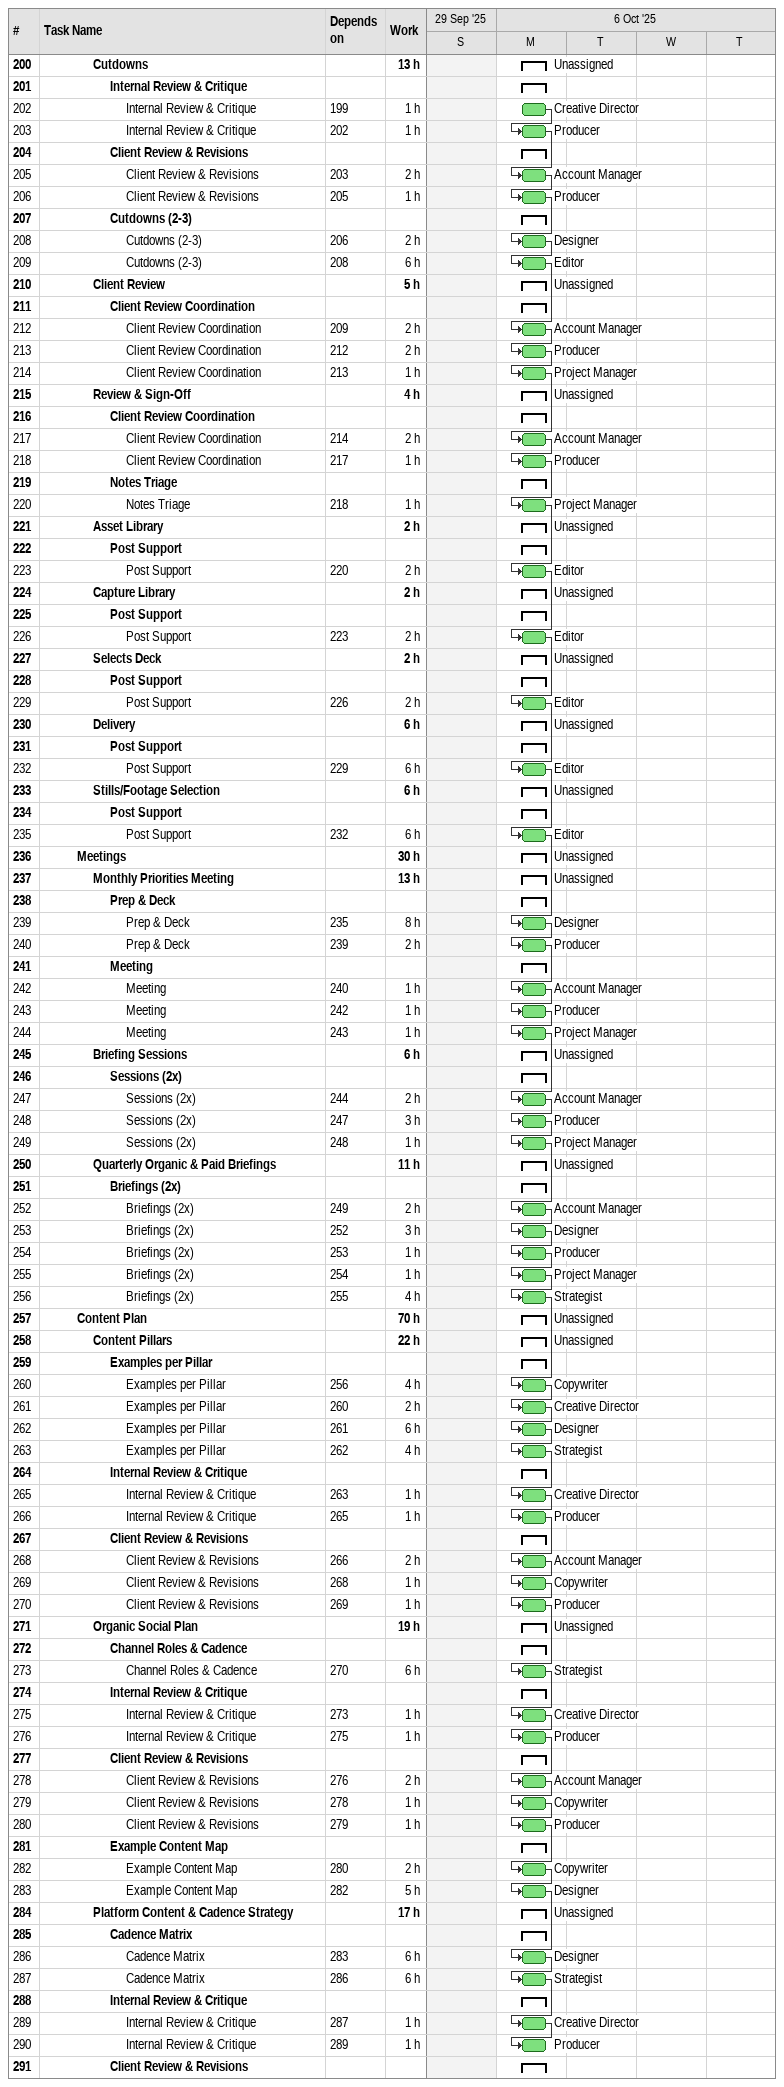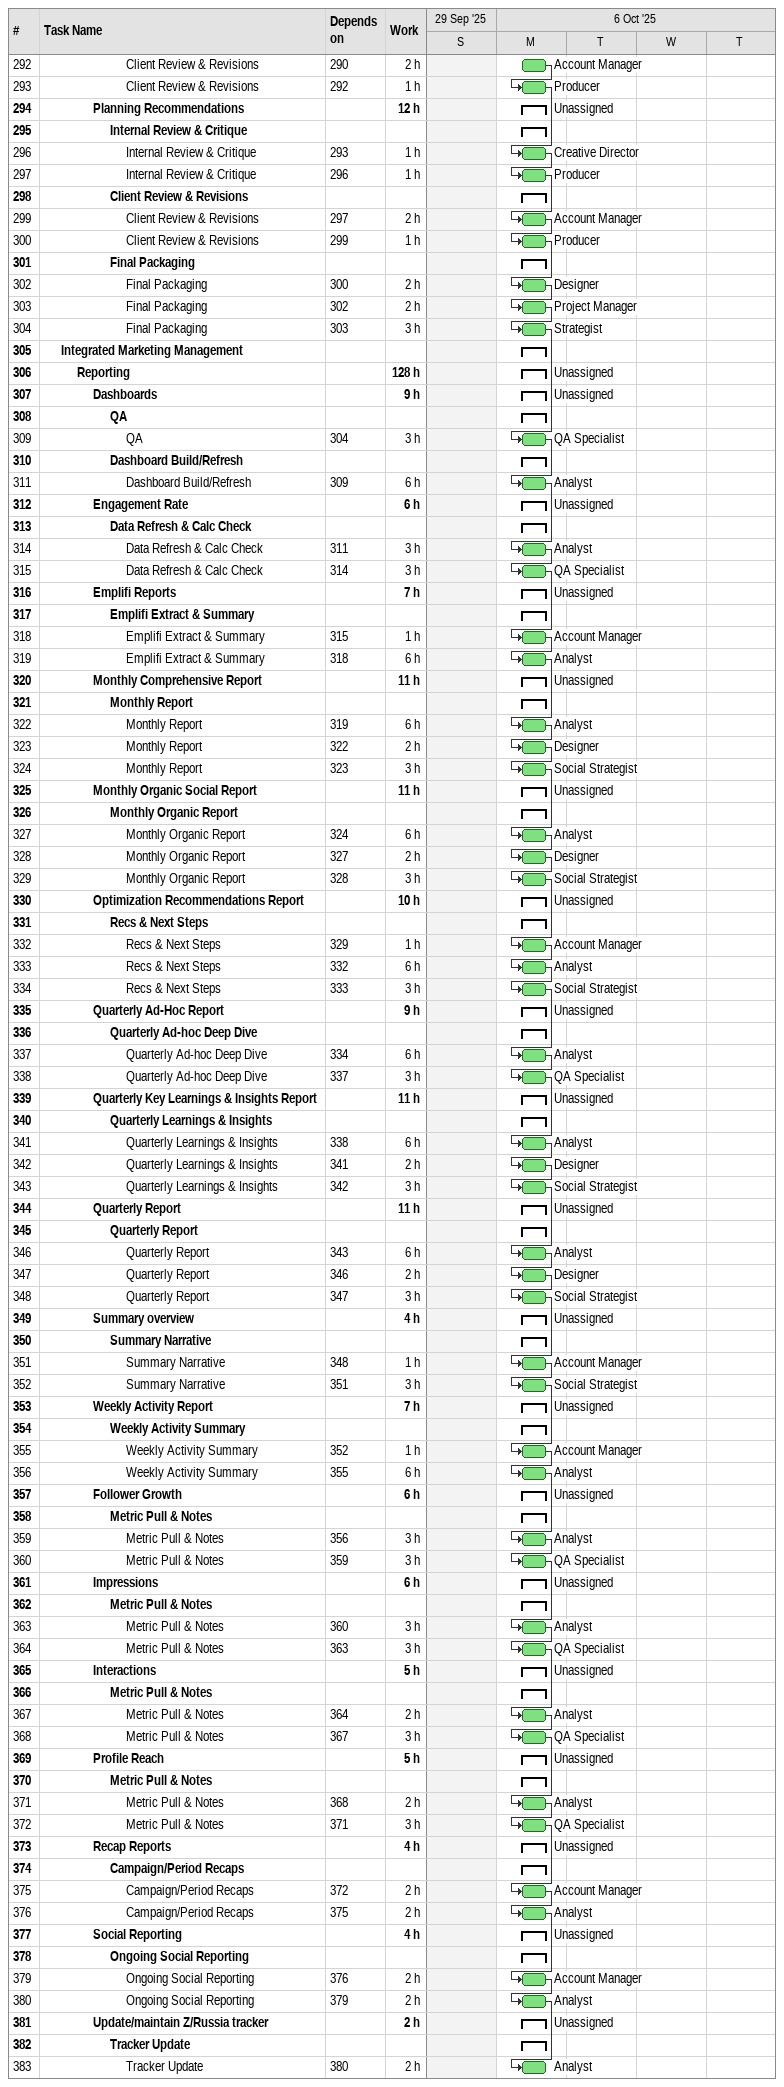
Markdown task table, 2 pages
| ID | Level | Task | Start | Finish | Predecessors | Resources | Work (h) |
|---|---|---|---|---|---|---|---|
| 200 | 4 | **Cutdowns** | 2025-10-06 | 2025-10-06 |  | Unassigned | 13 |
| 201 | 5 | **Internal Review & Critique** | 2025-10-06 | 2025-10-06 |  |  |  |
| 202 | 6 | Internal Review & Critique | 2025-10-06 | 2025-10-06 | 199 | Creative Director | 1 |
| 203 | 6 | Internal Review & Critique | 2025-10-06 | 2025-10-06 | 202 | Producer | 1 |
| 204 | 5 | **Client Review & Revisions** | 2025-10-06 | 2025-10-06 |  |  |  |
| 205 | 6 | Client Review & Revisions | 2025-10-06 | 2025-10-06 | 203 | Account Manager | 2 |
| 206 | 6 | Client Review & Revisions | 2025-10-06 | 2025-10-06 | 205 | Producer | 1 |
| 207 | 5 | **Cutdowns (2-3)** | 2025-10-06 | 2025-10-06 |  |  |  |
| 208 | 6 | Cutdowns (2-3) | 2025-10-06 | 2025-10-06 | 206 | Designer | 2 |
| 209 | 6 | Cutdowns (2-3) | 2025-10-06 | 2025-10-06 | 208 | Editor | 6 |
| 210 | 4 | **Client Review** | 2025-10-06 | 2025-10-06 |  | Unassigned | 5 |
| 211 | 5 | **Client Review Coordination** | 2025-10-06 | 2025-10-06 |  |  |  |
| 212 | 6 | Client Review Coordination | 2025-10-06 | 2025-10-06 | 209 | Account Manager | 2 |
| 213 | 6 | Client Review Coordination | 2025-10-06 | 2025-10-06 | 212 | Producer | 2 |
| 214 | 6 | Client Review Coordination | 2025-10-06 | 2025-10-06 | 213 | Project Manager | 1 |
| 215 | 4 | **Review & Sign-Off** | 2025-10-06 | 2025-10-06 |  | Unassigned | 4 |
| 216 | 5 | **Client Review Coordination** | 2025-10-06 | 2025-10-06 |  |  |  |
| 217 | 6 | Client Review Coordination | 2025-10-06 | 2025-10-06 | 214 | Account Manager | 2 |
| 218 | 6 | Client Review Coordination | 2025-10-06 | 2025-10-06 | 217 | Producer | 1 |
| 219 | 5 | **Notes Triage** | 2025-10-06 | 2025-10-06 |  |  |  |
| 220 | 6 | Notes Triage | 2025-10-06 | 2025-10-06 | 218 | Project Manager | 1 |
| 221 | 4 | **Asset Library** | 2025-10-06 | 2025-10-06 |  | Unassigned | 2 |
| 222 | 5 | **Post Support** | 2025-10-06 | 2025-10-06 |  |  |  |
| 223 | 6 | Post Support | 2025-10-06 | 2025-10-06 | 220 | Editor | 2 |
| 224 | 4 | **Capture Library** | 2025-10-06 | 2025-10-06 |  | Unassigned | 2 |
| 225 | 5 | **Post Support** | 2025-10-06 | 2025-10-06 |  |  |  |
| 226 | 6 | Post Support | 2025-10-06 | 2025-10-06 | 223 | Editor | 2 |
| 227 | 4 | **Selects Deck** | 2025-10-06 | 2025-10-06 |  | Unassigned | 2 |
| 228 | 5 | **Post Support** | 2025-10-06 | 2025-10-06 |  |  |  |
| 229 | 6 | Post Support | 2025-10-06 | 2025-10-06 | 226 | Editor | 2 |
| 230 | 4 | **Delivery** | 2025-10-06 | 2025-10-06 |  | Unassigned | 6 |
| 231 | 5 | **Post Support** | 2025-10-06 | 2025-10-06 |  |  |  |
| 232 | 6 | Post Support | 2025-10-06 | 2025-10-06 | 229 | Editor | 6 |
| 233 | 4 | **Stills/Footage Selection** | 2025-10-06 | 2025-10-06 |  | Unassigned | 6 |
| 234 | 5 | **Post Support** | 2025-10-06 | 2025-10-06 |  |  |  |
| 235 | 6 | Post Support | 2025-10-06 | 2025-10-06 | 232 | Editor | 6 |
| 236 | 3 | **Meetings** | 2025-10-06 | 2025-10-06 |  | Unassigned | 30 |
| 237 | 4 | **Monthly Priorities Meeting** | 2025-10-06 | 2025-10-06 |  | Unassigned | 13 |
| 238 | 5 | **Prep & Deck** | 2025-10-06 | 2025-10-06 |  |  |  |
| 239 | 6 | Prep & Deck | 2025-10-06 | 2025-10-06 | 235 | Designer | 8 |
| 240 | 6 | Prep & Deck | 2025-10-06 | 2025-10-06 | 239 | Producer | 2 |
| 241 | 5 | **Meeting** | 2025-10-06 | 2025-10-06 |  |  |  |
| 242 | 6 | Meeting | 2025-10-06 | 2025-10-06 | 240 | Account Manager | 1 |
| 243 | 6 | Meeting | 2025-10-06 | 2025-10-06 | 242 | Producer | 1 |
| 244 | 6 | Meeting | 2025-10-06 | 2025-10-06 | 243 | Project Manager | 1 |
| 245 | 4 | **Briefing Sessions** | 2025-10-06 | 2025-10-06 |  | Unassigned | 6 |
| 246 | 5 | **Sessions (2x)** | 2025-10-06 | 2025-10-06 |  |  |  |
| 247 | 6 | Sessions (2x) | 2025-10-06 | 2025-10-06 | 244 | Account Manager | 2 |
| 248 | 6 | Sessions (2x) | 2025-10-06 | 2025-10-06 | 247 | Producer | 3 |
| 249 | 6 | Sessions (2x) | 2025-10-06 | 2025-10-06 | 248 | Project Manager | 1 |
| 250 | 4 | **Quarterly Organic & Paid Briefings** | 2025-10-06 | 2025-10-06 |  | Unassigned | 11 |
| 251 | 5 | **Briefings (2x)** | 2025-10-06 | 2025-10-06 |  |  |  |
| 252 | 6 | Briefings (2x) | 2025-10-06 | 2025-10-06 | 249 | Account Manager | 2 |
| 253 | 6 | Briefings (2x) | 2025-10-06 | 2025-10-06 | 252 | Designer | 3 |
| 254 | 6 | Briefings (2x) | 2025-10-06 | 2025-10-06 | 253 | Producer | 1 |
| 255 | 6 | Briefings (2x) | 2025-10-06 | 2025-10-06 | 254 | Project Manager | 1 |
| 256 | 6 | Briefings (2x) | 2025-10-06 | 2025-10-06 | 255 | Strategist | 4 |
| 257 | 3 | **Content Plan** | 2025-10-06 | 2025-10-06 |  | Unassigned | 70 |
| 258 | 4 | **Content Pillars** | 2025-10-06 | 2025-10-06 |  | Unassigned | 22 |
| 259 | 5 | **Examples per Pillar** | 2025-10-06 | 2025-10-06 |  |  |  |
| 260 | 6 | Examples per Pillar | 2025-10-06 | 2025-10-06 | 256 | Copywriter | 4 |
| 261 | 6 | Examples per Pillar | 2025-10-06 | 2025-10-06 | 260 | Creative Director | 2 |
| 262 | 6 | Examples per Pillar | 2025-10-06 | 2025-10-06 | 261 | Designer | 6 |
| 263 | 6 | Examples per Pillar | 2025-10-06 | 2025-10-06 | 262 | Strategist | 4 |
| 264 | 5 | **Internal Review & Critique** | 2025-10-06 | 2025-10-06 |  |  |  |
| 265 | 6 | Internal Review & Critique | 2025-10-06 | 2025-10-06 | 263 | Creative Director | 1 |
| 266 | 6 | Internal Review & Critique | 2025-10-06 | 2025-10-06 | 265 | Producer | 1 |
| 267 | 5 | **Client Review & Revisions** | 2025-10-06 | 2025-10-06 |  |  |  |
| 268 | 6 | Client Review & Revisions | 2025-10-06 | 2025-10-06 | 266 | Account Manager | 2 |
| 269 | 6 | Client Review & Revisions | 2025-10-06 | 2025-10-06 | 268 | Copywriter | 1 |
| 270 | 6 | Client Review & Revisions | 2025-10-06 | 2025-10-06 | 269 | Producer | 1 |
| 271 | 4 | **Organic Social Plan** | 2025-10-06 | 2025-10-06 |  | Unassigned | 19 |
| 272 | 5 | **Channel Roles & Cadence** | 2025-10-06 | 2025-10-06 |  |  |  |
| 273 | 6 | Channel Roles & Cadence | 2025-10-06 | 2025-10-06 | 270 | Strategist | 6 |
| 274 | 5 | **Internal Review & Critique** | 2025-10-06 | 2025-10-06 |  |  |  |
| 275 | 6 | Internal Review & Critique | 2025-10-06 | 2025-10-06 | 273 | Creative Director | 1 |
| 276 | 6 | Internal Review & Critique | 2025-10-06 | 2025-10-06 | 275 | Producer | 1 |
| 277 | 5 | **Client Review & Revisions** | 2025-10-06 | 2025-10-06 |  |  |  |
| 278 | 6 | Client Review & Revisions | 2025-10-06 | 2025-10-06 | 276 | Account Manager | 2 |
| 279 | 6 | Client Review & Revisions | 2025-10-06 | 2025-10-06 | 278 | Copywriter | 1 |
| 280 | 6 | Client Review & Revisions | 2025-10-06 | 2025-10-06 | 279 | Producer | 1 |
| 281 | 5 | **Example Content Map** | 2025-10-06 | 2025-10-06 |  |  |  |
| 282 | 6 | Example Content Map | 2025-10-06 | 2025-10-06 | 280 | Copywriter | 2 |
| 283 | 6 | Example Content Map | 2025-10-06 | 2025-10-06 | 282 | Designer | 5 |
| 284 | 4 | **Platform Content & Cadence Strategy** | 2025-10-06 | 2025-10-06 |  | Unassigned | 17 |
| 285 | 5 | **Cadence Matrix** | 2025-10-06 | 2025-10-06 |  |  |  |
| 286 | 6 | Cadence Matrix | 2025-10-06 | 2025-10-06 | 283 | Designer | 6 |
| 287 | 6 | Cadence Matrix | 2025-10-06 | 2025-10-06 | 286 | Strategist | 6 |
| 288 | 5 | **Internal Review & Critique** | 2025-10-06 | 2025-10-06 |  |  |  |
| 289 | 6 | Internal Review & Critique | 2025-10-06 | 2025-10-06 | 287 | Creative Director | 1 |
| 290 | 6 | Internal Review & Critique | 2025-10-06 | 2025-10-06 | 289 | Producer | 1 |
| 291 | 5 | **Client Review & Revisions** | 2025-10-06 | 2025-10-06 |  |  |  |
| 292 | 6 | Client Review & Revisions | 2025-10-06 | 2025-10-06 | 290 | Account Manager | 2 |
| 293 | 6 | Client Review & Revisions | 2025-10-06 | 2025-10-06 | 292 | Producer | 1 |
| 294 | 4 | **Planning Recommendations** | 2025-10-06 | 2025-10-06 |  | Unassigned | 12 |
| 295 | 5 | **Internal Review & Critique** | 2025-10-06 | 2025-10-06 |  |  |  |
| 296 | 6 | Internal Review & Critique | 2025-10-06 | 2025-10-06 | 293 | Creative Director | 1 |
| 297 | 6 | Internal Review & Critique | 2025-10-06 | 2025-10-06 | 296 | Producer | 1 |
| 298 | 5 | **Client Review & Revisions** | 2025-10-06 | 2025-10-06 |  |  |  |
| 299 | 6 | Client Review & Revisions | 2025-10-06 | 2025-10-06 | 297 | Account Manager | 2 |
| 300 | 6 | Client Review & Revisions | 2025-10-06 | 2025-10-06 | 299 | Producer | 1 |
| 301 | 5 | **Final Packaging** | 2025-10-06 | 2025-10-06 |  |  |  |
| 302 | 6 | Final Packaging | 2025-10-06 | 2025-10-06 | 300 | Designer | 2 |
| 303 | 6 | Final Packaging | 2025-10-06 | 2025-10-06 | 302 | Project Manager | 2 |
| 304 | 6 | Final Packaging | 2025-10-06 | 2025-10-06 | 303 | Strategist | 3 |
| 305 | 2 | **Integrated Marketing Management** | 2025-10-06 | 2025-10-06 |  |  |  |
| 306 | 3 | **Reporting** | 2025-10-06 | 2025-10-06 |  | Unassigned | 128 |
| 307 | 4 | **Dashboards** | 2025-10-06 | 2025-10-06 |  | Unassigned | 9 |
| 308 | 5 | **QA** | 2025-10-06 | 2025-10-06 |  |  |  |
| 309 | 6 | QA | 2025-10-06 | 2025-10-06 | 304 | QA Specialist | 3 |
| 310 | 5 | **Dashboard Build/Refresh** | 2025-10-06 | 2025-10-06 |  |  |  |
| 311 | 6 | Dashboard Build/Refresh | 2025-10-06 | 2025-10-06 | 309 | Analyst | 6 |
| 312 | 4 | **Engagement Rate** | 2025-10-06 | 2025-10-06 |  | Unassigned | 6 |
| 313 | 5 | **Data Refresh & Calc Check** | 2025-10-06 | 2025-10-06 |  |  |  |
| 314 | 6 | Data Refresh & Calc Check | 2025-10-06 | 2025-10-06 | 311 | Analyst | 3 |
| 315 | 6 | Data Refresh & Calc Check | 2025-10-06 | 2025-10-06 | 314 | QA Specialist | 3 |
| 316 | 4 | **Emplifi Reports** | 2025-10-06 | 2025-10-06 |  | Unassigned | 7 |
| 317 | 5 | **Emplifi Extract & Summary** | 2025-10-06 | 2025-10-06 |  |  |  |
| 318 | 6 | Emplifi Extract & Summary | 2025-10-06 | 2025-10-06 | 315 | Account Manager | 1 |
| 319 | 6 | Emplifi Extract & Summary | 2025-10-06 | 2025-10-06 | 318 | Analyst | 6 |
| 320 | 4 | **Monthly Comprehensive Report** | 2025-10-06 | 2025-10-06 |  | Unassigned | 11 |
| 321 | 5 | **Monthly Report** | 2025-10-06 | 2025-10-06 |  |  |  |
| 322 | 6 | Monthly Report | 2025-10-06 | 2025-10-06 | 319 | Analyst | 6 |
| 323 | 6 | Monthly Report | 2025-10-06 | 2025-10-06 | 322 | Designer | 2 |
| 324 | 6 | Monthly Report | 2025-10-06 | 2025-10-06 | 323 | Social Strategist | 3 |
| 325 | 4 | **Monthly Organic Social Report** | 2025-10-06 | 2025-10-06 |  | Unassigned | 11 |
| 326 | 5 | **Monthly Organic Report** | 2025-10-06 | 2025-10-06 |  |  |  |
| 327 | 6 | Monthly Organic Report | 2025-10-06 | 2025-10-06 | 324 | Analyst | 6 |
| 328 | 6 | Monthly Organic Report | 2025-10-06 | 2025-10-06 | 327 | Designer | 2 |
| 329 | 6 | Monthly Organic Report | 2025-10-06 | 2025-10-06 | 328 | Social Strategist | 3 |
| 330 | 4 | **Optimization Recommendations Report** | 2025-10-06 | 2025-10-06 |  | Unassigned | 10 |
| 331 | 5 | **Recs & Next Steps** | 2025-10-06 | 2025-10-06 |  |  |  |
| 332 | 6 | Recs & Next Steps | 2025-10-06 | 2025-10-06 | 329 | Account Manager | 1 |
| 333 | 6 | Recs & Next Steps | 2025-10-06 | 2025-10-06 | 332 | Analyst | 6 |
| 334 | 6 | Recs & Next Steps | 2025-10-06 | 2025-10-06 | 333 | Social Strategist | 3 |
| 335 | 4 | **Quarterly Ad-Hoc Report** | 2025-10-06 | 2025-10-06 |  | Unassigned | 9 |
| 336 | 5 | **Quarterly Ad-hoc Deep Dive** | 2025-10-06 | 2025-10-06 |  |  |  |
| 337 | 6 | Quarterly Ad-hoc Deep Dive | 2025-10-06 | 2025-10-06 | 334 | Analyst | 6 |
| 338 | 6 | Quarterly Ad-hoc Deep Dive | 2025-10-06 | 2025-10-06 | 337 | QA Specialist | 3 |
| 339 | 4 | **Quarterly Key Learnings & Insights Report** | 2025-10-06 | 2025-10-06 |  | Unassigned | 11 |
| 340 | 5 | **Quarterly Learnings & Insights** | 2025-10-06 | 2025-10-06 |  |  |  |
| 341 | 6 | Quarterly Learnings & Insights | 2025-10-06 | 2025-10-06 | 338 | Analyst | 6 |
| 342 | 6 | Quarterly Learnings & Insights | 2025-10-06 | 2025-10-06 | 341 | Designer | 2 |
| 343 | 6 | Quarterly Learnings & Insights | 2025-10-06 | 2025-10-06 | 342 | Social Strategist | 3 |
| 344 | 4 | **Quarterly Report** | 2025-10-06 | 2025-10-06 |  | Unassigned | 11 |
| 345 | 5 | **Quarterly Report** | 2025-10-06 | 2025-10-06 |  |  |  |
| 346 | 6 | Quarterly Report | 2025-10-06 | 2025-10-06 | 343 | Analyst | 6 |
| 347 | 6 | Quarterly Report | 2025-10-06 | 2025-10-06 | 346 | Designer | 2 |
| 348 | 6 | Quarterly Report | 2025-10-06 | 2025-10-06 | 347 | Social Strategist | 3 |
| 349 | 4 | **Summary overview** | 2025-10-06 | 2025-10-06 |  | Unassigned | 4 |
| 350 | 5 | **Summary Narrative** | 2025-10-06 | 2025-10-06 |  |  |  |
| 351 | 6 | Summary Narrative | 2025-10-06 | 2025-10-06 | 348 | Account Manager | 1 |
| 352 | 6 | Summary Narrative | 2025-10-06 | 2025-10-06 | 351 | Social Strategist | 3 |
| 353 | 4 | **Weekly Activity Report** | 2025-10-06 | 2025-10-06 |  | Unassigned | 7 |
| 354 | 5 | **Weekly Activity Summary** | 2025-10-06 | 2025-10-06 |  |  |  |
| 355 | 6 | Weekly Activity Summary | 2025-10-06 | 2025-10-06 | 352 | Account Manager | 1 |
| 356 | 6 | Weekly Activity Summary | 2025-10-06 | 2025-10-06 | 355 | Analyst | 6 |
| 357 | 4 | **Follower Growth** | 2025-10-06 | 2025-10-06 |  | Unassigned | 6 |
| 358 | 5 | **Metric Pull & Notes** | 2025-10-06 | 2025-10-06 |  |  |  |
| 359 | 6 | Metric Pull & Notes | 2025-10-06 | 2025-10-06 | 356 | Analyst | 3 |
| 360 | 6 | Metric Pull & Notes | 2025-10-06 | 2025-10-06 | 359 | QA Specialist | 3 |
| 361 | 4 | **Impressions** | 2025-10-06 | 2025-10-06 |  | Unassigned | 6 |
| 362 | 5 | **Metric Pull & Notes** | 2025-10-06 | 2025-10-06 |  |  |  |
| 363 | 6 | Metric Pull & Notes | 2025-10-06 | 2025-10-06 | 360 | Analyst | 3 |
| 364 | 6 | Metric Pull & Notes | 2025-10-06 | 2025-10-06 | 363 | QA Specialist | 3 |
| 365 | 4 | **Interactions** | 2025-10-06 | 2025-10-06 |  | Unassigned | 5 |
| 366 | 5 | **Metric Pull & Notes** | 2025-10-06 | 2025-10-06 |  |  |  |
| 367 | 6 | Metric Pull & Notes | 2025-10-06 | 2025-10-06 | 364 | Analyst | 2 |
| 368 | 6 | Metric Pull & Notes | 2025-10-06 | 2025-10-06 | 367 | QA Specialist | 3 |
| 369 | 4 | **Profile Reach** | 2025-10-06 | 2025-10-06 |  | Unassigned | 5 |
| 370 | 5 | **Metric Pull & Notes** | 2025-10-06 | 2025-10-06 |  |  |  |
| 371 | 6 | Metric Pull & Notes | 2025-10-06 | 2025-10-06 | 368 | Analyst | 2 |
| 372 | 6 | Metric Pull & Notes | 2025-10-06 | 2025-10-06 | 371 | QA Specialist | 3 |
| 373 | 4 | **Recap Reports** | 2025-10-06 | 2025-10-06 |  | Unassigned | 4 |
| 374 | 5 | **Campaign/Period Recaps** | 2025-10-06 | 2025-10-06 |  |  |  |
| 375 | 6 | Campaign/Period Recaps | 2025-10-06 | 2025-10-06 | 372 | Account Manager | 2 |
| 376 | 6 | Campaign/Period Recaps | 2025-10-06 | 2025-10-06 | 375 | Analyst | 2 |
| 377 | 4 | **Social Reporting** | 2025-10-06 | 2025-10-06 |  | Unassigned | 4 |
| 378 | 5 | **Ongoing Social Reporting** | 2025-10-06 | 2025-10-06 |  |  |  |
| 379 | 6 | Ongoing Social Reporting | 2025-10-06 | 2025-10-06 | 376 | Account Manager | 2 |
| 380 | 6 | Ongoing Social Reporting | 2025-10-06 | 2025-10-06 | 379 | Analyst | 2 |
| 381 | 4 | **Update/maintain Z/Russia tracker** | 2025-10-06 | 2025-10-06 |  | Unassigned | 2 |
| 382 | 5 | **Tracker Update** | 2025-10-06 | 2025-10-06 |  |  |  |
| 383 | 6 | Tracker Update | 2025-10-06 | 2025-10-06 | 380 | Analyst | 2 |
